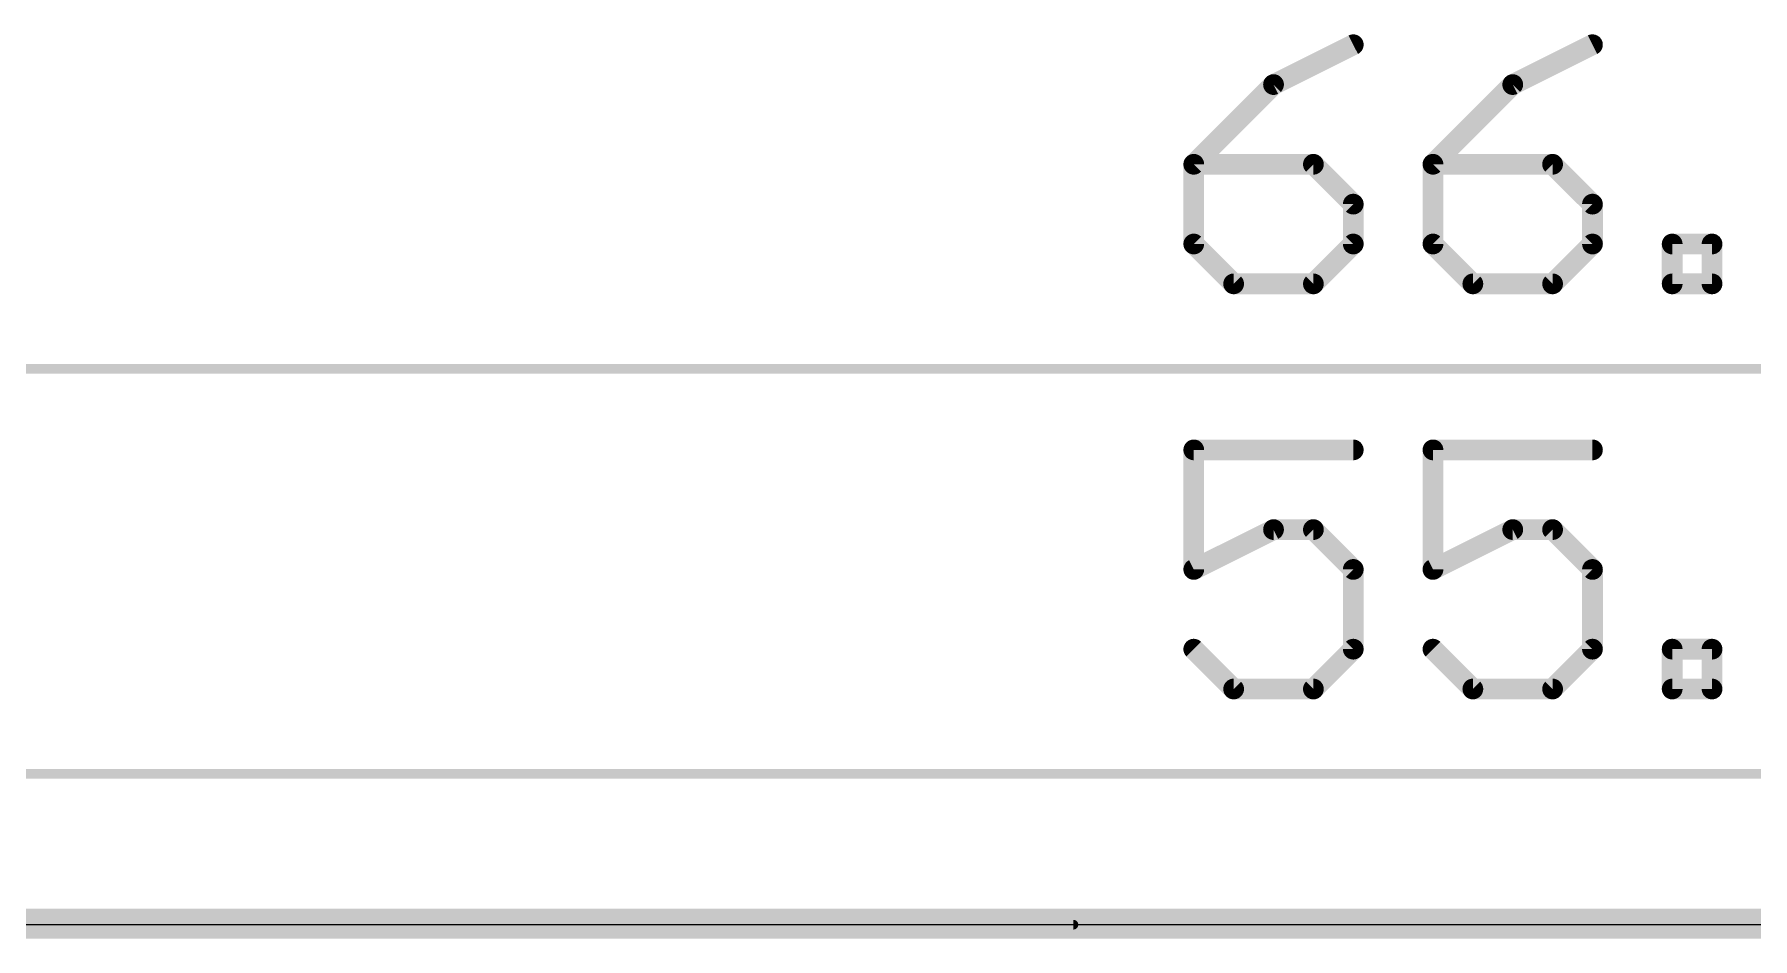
# Model space of a CAD drawing. Extents: x -30 to 79, y -8 to 63.
# Drawn here: x 11.27 to 34.42, y 50.61 to 62.8 of the extents above; entities that cross this region are included whole.
import ezdxf

# ---------------------------------------------------------------- set-up
doc = ezdxf.new("R2010")
doc.units = 0
for name, color, linetype in [('1', 12, 'CONTINUOUS'), ('16', 132, 'CONTINUOUS'), ('20', 53, 'CONTINUOUS'), ('47', 253, 'CONTINUOUS')]:
    doc.layers.add(name, color=color, linetype=linetype)

msp = doc.modelspace()

# ---------------------------------------------------------------- linework, layer by layer
at = {"layer": '1', "const_width": 0.3}
msp.add_lwpolyline([(-0.254, 50.762), (65.762, 50.762)], dxfattribs=at)
at = {"layer": '16', "const_width": 0.25}
msp.add_lwpolyline([(-0.127, 50.889), (65.762, 50.889)], dxfattribs=at)
at = {"layer": '20'}
msp.add_line((60.96, 50.8), (5.08, 50.8), dxfattribs=at)
at = {"layer": '47'}
for points, const_width in [([(29.0426, 62.6611), (27.9682, 62.1238)], 0.2794), ([(32.2654, 62.6611), (31.1909, 62.1238)], 0.2794), ([(27.9682, 62.1238), (26.8937, 61.0494)], 0.2794), ([(31.1909, 62.1238), (30.1165, 61.0494)], 0.2794), ([(26.8937, 61.0494), (26.8937, 59.9749)], 0.2794), ([(28.5054, 61.0494), (26.8937, 61.0494)], 0.2794), ([(29.0426, 60.5122), (28.5054, 61.0494)], 0.2794), ([(30.1165, 61.0494), (30.1165, 59.9749)], 0.2794), ([(31.7282, 61.0494), (30.1165, 61.0494)], 0.2794), ([(32.2654, 60.5122), (31.7282, 61.0494)], 0.2794), ([(29.0426, 59.9749), (29.0426, 60.5122)], 0.2794), ([(32.2654, 59.9749), (32.2654, 60.5122)], 0.2794), ([(26.8937, 59.9749), (27.431, 59.4377)], 0.2794), ([(28.5054, 59.4377), (29.0426, 59.9749)], 0.2794), ([(30.1165, 59.9749), (30.6537, 59.4377)], 0.2794), ([(31.7282, 59.4377), (32.2654, 59.9749)], 0.2794), ([(33.3392, 59.4377), (33.3392, 59.9749)], 0.2794), ([(33.3392, 59.9749), (33.8765, 59.9749)], 0.2794), ([(33.8765, 59.9749), (33.8765, 59.4377)], 0.2794), ([(27.431, 59.4377), (28.5054, 59.4377)], 0.2794), ([(30.6537, 59.4377), (31.7282, 59.4377)], 0.2794), ([(33.8765, 59.4377), (33.3392, 59.4377)], 0.2794), ([(0.065, 58.293), (65.975, 58.293)], 0.13), ([(29.0426, 57.2001), (26.8937, 57.2001)], 0.2794), ([(26.8937, 57.2001), (26.8937, 55.5884)], 0.2794), ([(32.2654, 57.2001), (30.1165, 57.2001)], 0.2794), ([(30.1165, 57.2001), (30.1165, 55.5884)], 0.2794), ([(26.8937, 55.5884), (27.9682, 56.1256)], 0.2794), ([(27.9682, 56.1256), (28.5054, 56.1256)], 0.2794), ([(28.5054, 56.1256), (29.0426, 55.5884)], 0.2794), ([(30.1165, 55.5884), (31.1909, 56.1256)], 0.2794), ([(31.1909, 56.1256), (31.7282, 56.1256)], 0.2794), ([(31.7282, 56.1256), (32.2654, 55.5884)], 0.2794), ([(29.0426, 55.5884), (29.0426, 54.5139)], 0.2794), ([(32.2654, 55.5884), (32.2654, 54.5139)], 0.2794), ([(27.431, 53.9767), (26.8937, 54.5139)], 0.2794), ([(29.0426, 54.5139), (28.5054, 53.9767)], 0.2794), ([(30.6537, 53.9767), (30.1165, 54.5139)], 0.2794), ([(32.2654, 54.5139), (31.7282, 53.9767)], 0.2794), ([(33.3392, 53.9767), (33.3392, 54.5139)], 0.2794), ([(33.3392, 54.5139), (33.8765, 54.5139)], 0.2794), ([(33.8765, 54.5139), (33.8765, 53.9767)], 0.2794), ([(28.5054, 53.9767), (27.431, 53.9767)], 0.2794), ([(31.7282, 53.9767), (30.6537, 53.9767)], 0.2794), ([(33.8765, 53.9767), (33.3392, 53.9767)], 0.2794), ([(5.145, 52.832), (60.895, 52.832)], 0.13), ([(25.273, 50.8), (-27.858, 50.8)], 0.13)]:
    msp.add_lwpolyline(points, dxfattribs=dict(at, const_width=const_width))
for points, const_width in [([(29.0739, 62.5986, 1), (29.0114, 62.7235)], 0.1397), ([(32.2966, 62.5986, 1), (32.2342, 62.7235)], 0.1397), ([(27.9369, 62.1863, 1), (27.9994, 62.0614)], 0.1397), ([(28.0176, 62.0744, 1), (27.9188, 62.1732)], 0.1397), ([(31.1597, 62.1863, 1), (31.2222, 62.0614)], 0.1397), ([(31.2403, 62.0744, 1), (31.1415, 62.1732)], 0.1397), ([(26.9636, 61.0494, 1), (26.8239, 61.0494)], 0.1397), ([(26.8937, 61.1192, 1), (26.8937, 60.9795)], 0.1397), ([(26.8443, 61.0988, 1), (26.9431, 61)], 0.1397), ([(28.5548, 61.0988, 1), (28.456, 61)], 0.1397), ([(28.5054, 60.9795, 1), (28.5054, 61.1192)], 0.1397), ([(30.1863, 61.0494, 1), (30.0466, 61.0494)], 0.1397), ([(30.1165, 61.1192, 1), (30.1165, 60.9795)], 0.1397), ([(30.0671, 61.0988, 1), (30.1659, 61)], 0.1397), ([(31.7776, 61.0988, 1), (31.6788, 61)], 0.1397), ([(31.7282, 60.9795, 1), (31.7282, 61.1192)], 0.1397), ([(29.1125, 60.5122, 1), (28.9728, 60.5122)], 0.1397), ([(28.9932, 60.4628, 1), (29.092, 60.5615)], 0.1397), ([(32.3352, 60.5122, 1), (32.1955, 60.5122)], 0.1397), ([(32.216, 60.4628, 1), (32.3148, 60.5615)], 0.1397), ([(26.9431, 60.0243, 1), (26.8443, 59.9255)], 0.1397), ([(26.8239, 59.9749, 1), (26.9636, 59.9749)], 0.1397), ([(28.9728, 59.9749, 1), (29.1125, 59.9749)], 0.1397), ([(29.092, 59.9255, 1), (28.9932, 60.0243)], 0.1397), ([(30.1659, 60.0243, 1), (30.0671, 59.9255)], 0.1397), ([(30.0466, 59.9749, 1), (30.1863, 59.9749)], 0.1397), ([(32.1955, 59.9749, 1), (32.3352, 59.9749)], 0.1397), ([(32.3148, 59.9255, 1), (32.216, 60.0243)], 0.1397), ([(33.3392, 60.0448, 1), (33.3392, 59.9051)], 0.1397), ([(33.4091, 59.9749, 1), (33.2694, 59.9749)], 0.1397), ([(33.9463, 59.9749, 1), (33.8066, 59.9749)], 0.1397), ([(33.8765, 59.9051, 1), (33.8765, 60.0448)], 0.1397), ([(27.431, 59.5076, 1), (27.431, 59.3678)], 0.1397), ([(27.3816, 59.3883, 1), (27.4804, 59.4871)], 0.1397), ([(28.456, 59.4871, 1), (28.5548, 59.3883)], 0.1397), ([(28.5054, 59.3678, 1), (28.5054, 59.5076)], 0.1397), ([(30.6537, 59.5076, 1), (30.6537, 59.3678)], 0.1397), ([(30.6043, 59.3883, 1), (30.7031, 59.4871)], 0.1397), ([(31.6788, 59.4871, 1), (31.7776, 59.3883)], 0.1397), ([(31.7282, 59.3678, 1), (31.7282, 59.5076)], 0.1397), ([(33.3392, 59.5076, 1), (33.3392, 59.3678)], 0.1397), ([(33.2694, 59.4377, 1), (33.4091, 59.4377)], 0.1397), ([(33.8066, 59.4377, 1), (33.9463, 59.4377)], 0.1397), ([(33.8765, 59.3678, 1), (33.8765, 59.5076)], 0.1397), ([(26.8937, 57.2699, 1), (26.8937, 57.1302)], 0.1397), ([(26.9636, 57.2001, 1), (26.8239, 57.2001)], 0.1397), ([(29.0426, 57.1302, 1), (29.0426, 57.2699)], 0.1397), ([(30.1165, 57.2699, 1), (30.1165, 57.1302)], 0.1397), ([(30.1863, 57.2001, 1), (30.0466, 57.2001)], 0.1397), ([(32.2654, 57.1302, 1), (32.2654, 57.2699)], 0.1397), ([(27.9682, 56.1955, 1), (27.9682, 56.0558)], 0.1397), ([(27.9994, 56.0631, 1), (27.9369, 56.1881)], 0.1397), ([(28.5548, 56.175, 1), (28.456, 56.0762)], 0.1397), ([(28.5054, 56.0558, 1), (28.5054, 56.1955)], 0.1397), ([(31.1909, 56.1955, 1), (31.1909, 56.0558)], 0.1397), ([(31.2222, 56.0631, 1), (31.1597, 56.1881)], 0.1397), ([(31.7776, 56.175, 1), (31.6788, 56.0762)], 0.1397), ([(31.7282, 56.0558, 1), (31.7282, 56.1955)], 0.1397), ([(26.8625, 55.6509, 1), (26.925, 55.5259)], 0.1397), ([(26.8239, 55.5884, 1), (26.9636, 55.5884)], 0.1397), ([(29.1125, 55.5884, 1), (28.9728, 55.5884)], 0.1397), ([(28.9932, 55.539, 1), (29.092, 55.6378)], 0.1397), ([(30.0853, 55.6509, 1), (30.1477, 55.5259)], 0.1397), ([(30.0466, 55.5884, 1), (30.1863, 55.5884)], 0.1397), ([(32.3352, 55.5884, 1), (32.1955, 55.5884)], 0.1397), ([(32.216, 55.539, 1), (32.3148, 55.6378)], 0.1397), ([(26.9431, 54.5633, 1), (26.8443, 54.4645)], 0.1397), ([(29.092, 54.4645, 1), (28.9932, 54.5633)], 0.1397), ([(30.1659, 54.5633, 1), (30.0671, 54.4645)], 0.1397), ([(32.3148, 54.4645, 1), (32.216, 54.5633)], 0.1397), ([(33.4091, 54.5139, 1), (33.2694, 54.5139)], 0.1397), ([(33.3392, 54.5838, 1), (33.3392, 54.4441)], 0.1397), ([(33.9463, 54.5139, 1), (33.8066, 54.5139)], 0.1397), ([(33.8765, 54.4441, 1), (33.8765, 54.5838)], 0.1397), ([(28.9728, 54.5139, 1), (29.1125, 54.5139)], 0.1397), ([(32.1955, 54.5139, 1), (32.3352, 54.5139)], 0.1397), ([(27.431, 54.0466, 1), (27.431, 53.9068)], 0.1397), ([(27.3816, 53.9273, 1), (27.4804, 54.0261)], 0.1397), ([(28.456, 54.0261, 1), (28.5548, 53.9273)], 0.1397), ([(28.5054, 53.9068, 1), (28.5054, 54.0466)], 0.1397), ([(30.6537, 54.0466, 1), (30.6537, 53.9068)], 0.1397), ([(30.6043, 53.9273, 1), (30.7031, 54.0261)], 0.1397), ([(31.6788, 54.0261, 1), (31.7776, 53.9273)], 0.1397), ([(31.7282, 53.9068, 1), (31.7282, 54.0466)], 0.1397), ([(33.3392, 54.0466, 1), (33.3392, 53.9068)], 0.1397), ([(33.2694, 53.9767, 1), (33.4091, 53.9767)], 0.1397), ([(33.8066, 53.9767, 1), (33.9463, 53.9767)], 0.1397), ([(33.8765, 53.9068, 1), (33.8765, 54.0466)], 0.1397), ([(25.273, 50.7675, 1), (25.273, 50.8325)], 0.065)]:
    msp.add_lwpolyline(points, format="xyb", dxfattribs=dict(at, const_width=const_width))

doc.saveas('drawing.dxf')
